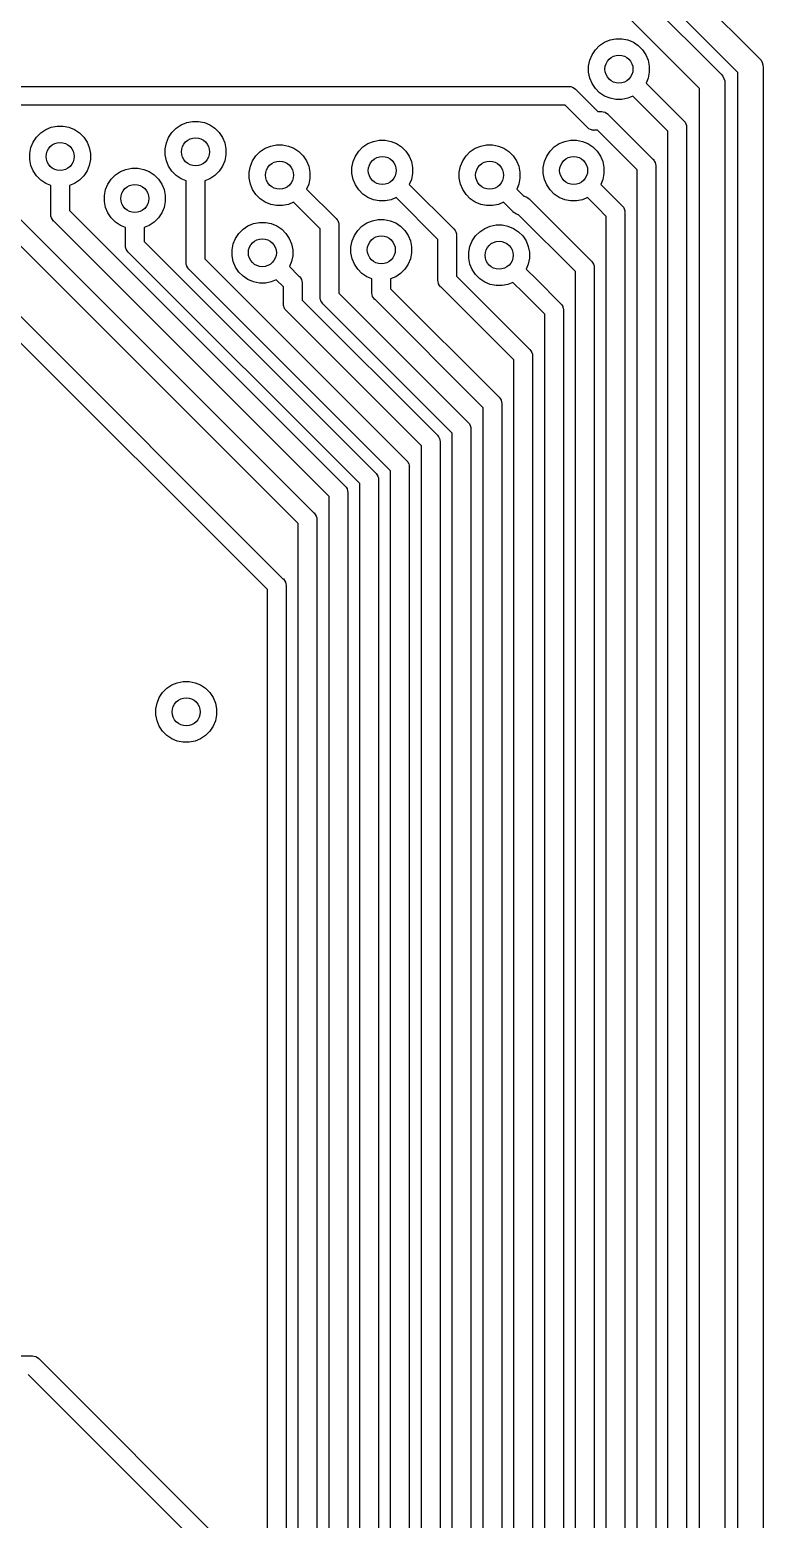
# Model space of a CAD drawing. Extents: x 1 to 84, y 1 to 137.
# Drawn here: x 12.62 to 20.48, y 57.5 to 73.46 of the extents above; entities that cross this region are included whole.
import ezdxf

# ---------------------------------------------------------------- set-up
doc = ezdxf.new("R2010")
doc.units = 0
doc.layers.add('BLACK', color=7, linetype='CONTINUOUS')

msp = doc.modelspace()

# ---------------------------------------------------------------- linework, layer by layer
at = {"layer": 'BLACK', "linetype": 'CONTINUOUS'}
for p, q in [((19.4002, 74.1908), (20.4357, 73.1552)), ((20.2099, 72.9992), (19.2441, 73.965)), ((19.2303, 73.7808), (20.0257, 72.9854)), ((19.7999, 72.8293), (19.0743, 73.555)), ((18.6478, 73.1898), (18.6834, 73.243)), ((18.6834, 73.243), (18.7286, 73.2883)), ((18.7286, 73.2883), (18.7819, 73.3238)), ((18.7819, 73.3238), (18.841, 73.3483)), ((18.841, 73.3483), (18.9038, 73.3608)), ((18.9038, 73.3608), (18.9678, 73.3608)), ((18.9678, 73.3608), (19.0306, 73.3483)), ((19.0306, 73.3483), (19.0898, 73.3238)), ((19.0898, 73.3238), (19.143, 73.2883)), ((19.143, 73.2883), (19.1883, 73.243)), ((19.1883, 73.243), (19.2238, 73.1898)), ((18.6108, 73.0678), (18.6233, 73.1306)), ((18.6233, 73.1306), (18.6478, 73.1898)), ((19.2238, 73.1898), (19.2483, 73.1306)), ((19.2483, 73.1306), (19.2608, 73.0678)), ((20.4357, 73.1552), (20.4408, 73.151)), ((20.4408, 73.151), (20.4577, 73.1304)), ((20.4577, 73.1304), (20.4703, 73.107)), ((20.4703, 73.107), (20.478, 73.0815)), ((18.6108, 73.0038), (18.6108, 73.0678)), ((18.6233, 72.941), (18.6108, 73.0038)), ((18.6478, 72.8819), (18.6233, 72.941)), ((19.2483, 72.941), (19.226, 72.8871)), ((19.2608, 73.0038), (19.2483, 72.941)), ((19.2608, 73.0678), (19.2608, 73.0038)), ((20.0257, 72.9854), (20.0308, 72.9812)), ((20.0308, 72.9812), (20.0477, 72.9606)), ((20.0477, 72.9606), (20.0602, 72.9372)), ((20.0602, 72.9372), (20.068, 72.9117)), ((20.2099, 47.9192), (20.2099, 72.9992)), ((20.478, 73.0815), (20.4806, 73.0551)), ((20.4806, 73.0551), (20.4799, 73.0484)), ((20.4799, 73.0484), (20.4799, 47.9685)), ((8.54142, 72.85), (18.3953, 72.85)), ((18.3953, 72.85), (18.4002, 72.8505)), ((18.4002, 72.8505), (18.4051, 72.85)), ((18.4051, 72.85), (18.4051, 72.85)), ((18.4051, 72.85), (18.4198, 72.8486)), ((18.4198, 72.8486), (18.4387, 72.8428)), ((18.4387, 72.8428), (18.456, 72.8335)), ((18.456, 72.8335), (18.4713, 72.8211)), ((18.4713, 72.8211), (18.4744, 72.8172)), ((18.4744, 72.8172), (18.7108, 72.5808)), ((18.6834, 72.8286), (18.6478, 72.8819)), ((18.7286, 72.7834), (18.6834, 72.8286)), ((18.7819, 72.7478), (18.7286, 72.7834)), ((19.226, 72.8871), (19.335, 72.7781)), ((19.335, 72.7781), (19.335, 72.778)), ((19.335, 72.778), (19.6271, 72.4859)), ((19.7999, 47.7494), (19.7999, 72.8293)), ((20.068, 72.9117), (20.0699, 72.8919)), ((20.0699, 72.8919), (20.0699, 72.8919)), ((20.0699, 72.8919), (20.0706, 72.8852)), ((20.0706, 72.8852), (20.0699, 72.8786)), ((20.0699, 72.8786), (20.0699, 47.7987)), ((18.3588, 72.65), (8.50489, 72.65)), ((18.5952, 72.4136), (18.3588, 72.65)), ((18.841, 72.7233), (18.7819, 72.7478)), ((18.9038, 72.7108), (18.841, 72.7233)), ((18.9678, 72.7108), (18.9038, 72.7108)), ((19.0306, 72.7233), (18.9678, 72.7108)), ((19.0846, 72.7456), (19.0306, 72.7233)), ((19.1936, 72.6366), (19.0846, 72.7456)), ((19.4599, 72.3703), (19.1936, 72.6366)), ((19.1936, 72.6366), (19.1936, 72.6366)), ((14.2461, 72.438), (14.3052, 72.4625)), ((14.3052, 72.4625), (14.368, 72.475)), ((14.368, 72.475), (14.432, 72.475)), ((14.432, 72.475), (14.4948, 72.4625)), ((14.4948, 72.4625), (14.5539, 72.438)), ((18.7108, 72.5808), (18.7429, 72.5808)), ((18.7429, 72.5808), (18.7478, 72.5813)), ((18.7478, 72.5813), (18.7527, 72.5808)), ((18.7527, 72.5808), (18.7527, 72.5808)), ((18.7527, 72.5808), (18.7674, 72.5794)), ((18.7674, 72.5794), (18.7862, 72.5736)), ((18.7862, 72.5736), (18.8036, 72.5644)), ((18.8036, 72.5644), (18.8188, 72.5519)), ((18.8188, 72.5519), (18.822, 72.548)), ((18.822, 72.548), (19.2971, 72.0729)), ((19.6271, 72.4859), (19.631, 72.4828)), ((19.631, 72.4828), (19.6435, 72.4675)), ((19.6435, 72.4675), (19.6527, 72.4502)), ((19.6527, 72.4502), (19.6527, 72.4502)), ((19.6527, 72.4502), (19.6585, 72.4313)), ((12.662, 72.2539), (12.6976, 72.3072)), ((12.6976, 72.3072), (12.7428, 72.3524)), ((12.7428, 72.3524), (12.7961, 72.388)), ((12.7961, 72.388), (12.8552, 72.4125)), ((12.8552, 72.4125), (12.918, 72.425)), ((12.918, 72.425), (12.982, 72.425)), ((12.982, 72.425), (13.0448, 72.4125)), ((13.0448, 72.4125), (13.1039, 72.388)), ((13.1039, 72.388), (13.1572, 72.3524)), ((13.1572, 72.3524), (13.2024, 72.3072)), ((13.2024, 72.3072), (13.238, 72.2539)), ((14.0875, 72.2448), (14.112, 72.3039)), ((14.112, 72.3039), (14.1476, 72.3572)), ((14.1476, 72.3572), (14.1928, 72.4024)), ((14.1928, 72.4024), (14.2461, 72.438)), ((14.5539, 72.438), (14.6072, 72.4024)), ((14.6072, 72.4024), (14.6524, 72.3572)), ((14.6524, 72.3572), (14.688, 72.3039)), ((14.688, 72.3039), (14.7125, 72.2448)), ((18.5984, 72.4098), (18.5952, 72.4136)), ((18.6136, 72.3973), (18.5984, 72.4098)), ((18.631, 72.388), (18.6136, 72.3973)), ((18.643, 72.3843), (18.631, 72.388)), ((18.6498, 72.3823), (18.643, 72.3843)), ((18.6518, 72.3821), (18.6498, 72.3823)), ((18.6645, 72.3808), (18.6518, 72.3821)), ((18.6694, 72.3803), (18.6645, 72.3808)), ((18.6645, 72.3808), (18.6645, 72.3808)), ((18.6743, 72.3808), (18.6694, 72.3803)), ((18.7064, 72.3808), (18.6743, 72.3808)), ((19.1299, 71.9573), (18.7064, 72.3808)), ((19.4599, 47.5923), (19.4599, 72.3703)), ((19.6585, 72.4313), (19.6599, 72.4166)), ((19.6599, 72.4166), (19.6599, 72.4166)), ((19.6599, 72.4166), (19.6604, 72.4117)), ((19.6604, 72.4117), (19.6599, 72.4068)), ((19.6599, 72.4068), (19.6599, 47.6289)), ((12.625, 72.132), (12.6375, 72.1948)), ((12.625, 72.068), (12.625, 72.132)), ((12.6375, 72.1948), (12.662, 72.2539)), ((13.238, 72.2539), (13.2625, 72.1948)), ((13.2625, 72.1948), (13.275, 72.132)), ((13.275, 72.132), (13.275, 72.068)), ((14.075, 72.182), (14.0875, 72.2448)), ((14.075, 72.118), (14.075, 72.182)), ((14.7125, 72.2448), (14.725, 72.182)), ((14.725, 72.182), (14.725, 72.118)), ((15.0476, 72.1072), (15.0928, 72.1524)), ((15.0928, 72.1524), (15.1461, 72.188)), ((15.1461, 72.188), (15.2052, 72.2125)), ((15.2052, 72.2125), (15.268, 72.225)), ((15.268, 72.225), (15.332, 72.225)), ((15.332, 72.225), (15.3948, 72.2125)), ((15.3948, 72.2125), (15.4539, 72.188)), ((15.4539, 72.188), (15.5072, 72.1524)), ((15.5072, 72.1524), (15.5524, 72.1072)), ((16.112, 72.1039), (16.1476, 72.1572)), ((16.1476, 72.1572), (16.1928, 72.2024)), ((16.1928, 72.2024), (16.2461, 72.238)), ((16.2461, 72.238), (16.3052, 72.2625)), ((16.3052, 72.2625), (16.368, 72.275)), ((16.368, 72.275), (16.432, 72.275)), ((16.432, 72.275), (16.4948, 72.2625)), ((16.4948, 72.2625), (16.5539, 72.238)), ((16.5539, 72.238), (16.6072, 72.2024)), ((16.6072, 72.2024), (16.6524, 72.1572)), ((16.6524, 72.1572), (16.688, 72.1039)), ((17.2976, 72.1072), (17.3428, 72.1524)), ((17.3428, 72.1524), (17.3961, 72.188)), ((17.3961, 72.188), (17.4552, 72.2125)), ((17.4552, 72.2125), (17.518, 72.225)), ((17.518, 72.225), (17.582, 72.225)), ((17.582, 72.225), (17.6448, 72.2125)), ((17.6448, 72.2125), (17.7039, 72.188)), ((17.7039, 72.188), (17.7572, 72.1524)), ((17.7572, 72.1524), (17.8024, 72.1072)), ((18.162, 72.1039), (18.1976, 72.1572)), ((18.1976, 72.1572), (18.2428, 72.2024)), ((18.2428, 72.2024), (18.2961, 72.238)), ((18.2961, 72.238), (18.3552, 72.2625)), ((18.3552, 72.2625), (18.418, 72.275)), ((18.418, 72.275), (18.482, 72.275)), ((18.482, 72.275), (18.5448, 72.2625)), ((18.5448, 72.2625), (18.6039, 72.238)), ((18.6039, 72.238), (18.6572, 72.2024)), ((18.6572, 72.2024), (18.7024, 72.1572)), ((18.7024, 72.1572), (18.738, 72.1039)), ((12.6375, 72.0052), (12.625, 72.068)), ((12.662, 71.9461), (12.6375, 72.0052)), ((13.2625, 72.0052), (13.238, 71.9461)), ((13.275, 72.068), (13.2625, 72.0052)), ((13.6552, 71.9625), (13.718, 71.975)), ((13.718, 71.975), (13.782, 71.975)), ((13.782, 71.975), (13.8448, 71.9625)), ((14.0875, 72.0552), (14.075, 72.118)), ((14.112, 71.9961), (14.0875, 72.0552)), ((14.1476, 71.9428), (14.112, 71.9961)), ((14.688, 71.9961), (14.6524, 71.9428)), ((14.7125, 72.0552), (14.688, 71.9961)), ((14.725, 72.118), (14.7125, 72.0552)), ((14.975, 71.932), (14.9875, 71.9948)), ((14.9875, 71.9948), (15.012, 72.0539)), ((15.012, 72.0539), (15.0476, 72.1072)), ((15.5524, 72.1072), (15.588, 72.0539)), ((15.588, 72.0539), (15.6125, 71.9948)), ((15.6125, 71.9948), (15.625, 71.932)), ((16.075, 71.982), (16.0875, 72.0448)), ((16.075, 71.918), (16.075, 71.982)), ((16.0875, 72.0448), (16.112, 72.1039)), ((16.688, 72.1039), (16.7125, 72.0448)), ((16.7125, 72.0448), (16.725, 71.982)), ((16.725, 71.982), (16.725, 71.918)), ((17.225, 71.932), (17.2375, 71.9948)), ((17.2375, 71.9948), (17.262, 72.0539)), ((17.262, 72.0539), (17.2976, 72.1072)), ((17.8024, 72.1072), (17.838, 72.0539)), ((17.838, 72.0539), (17.8625, 71.9948)), ((17.8625, 71.9948), (17.875, 71.932)), ((18.125, 71.982), (18.1375, 72.0448)), ((18.125, 71.918), (18.125, 71.982)), ((18.1375, 72.0448), (18.162, 72.1039)), ((18.738, 72.1039), (18.7625, 72.0448)), ((18.7625, 72.0448), (18.775, 71.982)), ((18.775, 71.982), (18.775, 71.918)), ((19.2971, 72.0729), (19.3009, 72.0698)), ((19.3009, 72.0698), (19.3134, 72.0545)), ((19.3134, 72.0545), (19.3172, 72.0476)), ((19.3172, 72.0476), (19.3227, 72.0372)), ((19.3227, 72.0372), (19.3284, 72.0183)), ((19.3284, 72.0183), (19.3284, 72.0183)), ((19.3284, 72.0183), (19.3299, 72.0036)), ((19.3299, 72.0036), (19.3299, 72.0036)), ((19.3299, 72.0036), (19.3304, 71.9987)), ((19.3304, 71.9987), (19.3299, 71.9938)), ((19.3299, 71.9938), (19.3299, 47.4922)), ((12.6976, 71.8928), (12.662, 71.9461)), ((12.7428, 71.8476), (12.6976, 71.8928)), ((12.7961, 71.812), (12.7428, 71.8476)), ((12.85, 71.7896), (12.7961, 71.812)), ((13.1039, 71.812), (13.05, 71.7896)), ((13.1572, 71.8476), (13.1039, 71.812)), ((13.2024, 71.8928), (13.1572, 71.8476)), ((13.238, 71.9461), (13.2024, 71.8928)), ((13.462, 71.8039), (13.4976, 71.8572)), ((13.4976, 71.8572), (13.5428, 71.9024)), ((13.5428, 71.9024), (13.5961, 71.938)), ((13.5961, 71.938), (13.6552, 71.9625)), ((13.8448, 71.9625), (13.9039, 71.938)), ((13.9039, 71.938), (13.9572, 71.9024)), ((13.9572, 71.9024), (14.0024, 71.8572)), ((14.0024, 71.8572), (14.038, 71.8039)), ((14.1928, 71.8976), (14.1476, 71.9428)), ((14.2461, 71.862), (14.1928, 71.8976)), ((14.3, 71.8396), (14.2461, 71.862)), ((14.3, 70.9683), (14.3, 71.8396)), ((14.5539, 71.862), (14.5, 71.8396)), ((14.5, 71.8396), (14.5, 71.0048)), ((14.6072, 71.8976), (14.5539, 71.862)), ((14.6524, 71.9428), (14.6072, 71.8976)), ((14.975, 71.868), (14.975, 71.932)), ((14.9875, 71.8052), (14.975, 71.868)), ((15.625, 71.868), (15.6125, 71.8052)), ((15.625, 71.932), (15.625, 71.868)), ((16.0875, 71.8552), (16.075, 71.918)), ((16.112, 71.7961), (16.0875, 71.8552)), ((16.7125, 71.8552), (16.6902, 71.8013)), ((16.725, 71.918), (16.7125, 71.8552)), ((17.225, 71.868), (17.225, 71.932)), ((17.2375, 71.8052), (17.225, 71.868)), ((17.875, 71.868), (17.8625, 71.8052)), ((17.875, 71.932), (17.875, 71.868)), ((18.1375, 71.8552), (18.125, 71.918)), ((18.162, 71.7961), (18.1375, 71.8552)), ((18.7625, 71.8552), (18.7402, 71.8013)), ((18.775, 71.918), (18.7625, 71.8552)), ((19.1299, 47.4557), (19.1299, 71.9573)), ((12.85, 71.4849), (12.85, 71.7896)), ((13.05, 71.7896), (13.05, 71.5214)), ((13.425, 71.682), (13.4375, 71.7448)), ((13.425, 71.618), (13.425, 71.682)), ((13.4375, 71.7448), (13.462, 71.8039)), ((14.038, 71.8039), (14.0625, 71.7448)), ((14.0625, 71.7448), (14.075, 71.682)), ((14.075, 71.682), (14.075, 71.618)), ((15.012, 71.7461), (14.9875, 71.8052)), ((15.0476, 71.6928), (15.012, 71.7461)), ((15.0928, 71.6476), (15.0476, 71.6928)), ((15.1461, 71.612), (15.0928, 71.6476)), ((15.6125, 71.8052), (15.5902, 71.7513)), ((15.5902, 71.7513), (15.9022, 71.4392)), ((16.1476, 71.7428), (16.112, 71.7961)), ((16.1928, 71.6976), (16.1476, 71.7428)), ((16.2461, 71.662), (16.1928, 71.6976)), ((16.3052, 71.6375), (16.2461, 71.662)), ((16.5487, 71.6598), (16.4948, 71.6375)), ((16.9968, 71.2117), (16.5487, 71.6598)), ((16.6902, 71.8013), (17.1641, 71.3273)), ((17.262, 71.7461), (17.2375, 71.8052)), ((17.2976, 71.6928), (17.262, 71.7461)), ((17.3428, 71.6476), (17.2976, 71.6928)), ((17.3961, 71.612), (17.3428, 71.6476)), ((17.8625, 71.8052), (17.8402, 71.7513)), ((17.8402, 71.7513), (17.9173, 71.6741)), ((17.9173, 71.6741), (17.9232, 71.6736)), ((17.9232, 71.6736), (17.942, 71.6678)), ((17.942, 71.6678), (17.9594, 71.6585)), ((17.9594, 71.6585), (17.9746, 71.6461)), ((18.1976, 71.7428), (18.162, 71.7961)), ((18.2428, 71.6976), (18.1976, 71.7428)), ((18.2961, 71.662), (18.2428, 71.6976)), ((18.3552, 71.6375), (18.2961, 71.662)), ((18.5987, 71.6598), (18.5448, 71.6375)), ((18.7078, 71.5508), (18.5987, 71.6598)), ((18.7402, 71.8013), (18.8492, 71.6922)), ((18.8492, 71.6922), (18.8492, 71.6922)), ((18.8492, 71.6922), (18.9671, 71.5743)), ((13.05, 71.5214), (15.997, 68.5743)), ((13.4375, 71.5552), (13.425, 71.618)), ((13.462, 71.4961), (13.4375, 71.5552)), ((13.4976, 71.4428), (13.462, 71.4961)), ((14.038, 71.4961), (14.0024, 71.4428)), ((14.0625, 71.5552), (14.038, 71.4961)), ((14.075, 71.618), (14.0625, 71.5552)), ((15.2052, 71.5875), (15.1461, 71.612)), ((15.268, 71.575), (15.2052, 71.5875)), ((15.332, 71.575), (15.268, 71.575)), ((15.3948, 71.5875), (15.332, 71.575)), ((15.4487, 71.6098), (15.3948, 71.5875)), ((15.735, 71.3236), (15.4487, 71.6098)), ((16.368, 71.625), (16.3052, 71.6375)), ((16.432, 71.625), (16.368, 71.625)), ((16.4948, 71.6375), (16.432, 71.625)), ((17.4552, 71.5875), (17.3961, 71.612)), ((17.518, 71.575), (17.4552, 71.5875)), ((17.582, 71.575), (17.518, 71.575)), ((17.6448, 71.5875), (17.582, 71.575)), ((17.6987, 71.6098), (17.6448, 71.5875)), ((17.8008, 71.5078), (17.6987, 71.6098)), ((17.8039, 71.5039), (17.8008, 71.5078)), ((17.8192, 71.4915), (17.8039, 71.5039)), ((17.8365, 71.4822), (17.8192, 71.4915)), ((17.9746, 71.6461), (17.9778, 71.6422)), ((17.9778, 71.6422), (18.6371, 70.9829)), ((18.418, 71.625), (18.3552, 71.6375)), ((18.482, 71.625), (18.418, 71.625)), ((18.5448, 71.6375), (18.482, 71.625)), ((18.7999, 71.4587), (18.7078, 71.5508)), ((18.7078, 71.5508), (18.7078, 71.5508)), ((18.9671, 71.5743), (18.9709, 71.5712)), ((18.9709, 71.5712), (18.9834, 71.5559)), ((18.9834, 71.5559), (18.9927, 71.5386)), ((18.9927, 71.5386), (18.9984, 71.5197)), ((18.9984, 71.5197), (18.9999, 71.505)), ((18.9999, 71.505), (18.9999, 71.505)), ((18.9999, 71.505), (19.0004, 71.5001)), ((19.0004, 71.5001), (18.9999, 71.4952)), ((18.9999, 71.4952), (18.9999, 47.3555)), ((12.4838, 71.4672), (15.667, 68.284)), ((12.8495, 71.48), (12.85, 71.4849)), ((12.8514, 71.4603), (12.8495, 71.48)), ((12.8563, 71.4443), (12.8514, 71.4603)), ((12.8572, 71.4415), (12.8563, 71.4443)), ((12.8665, 71.4241), (12.8572, 71.4415)), ((12.8789, 71.4089), (12.8665, 71.4241)), ((12.8828, 71.4058), (12.8789, 71.4089)), ((15.8298, 68.4587), (12.8828, 71.4058)), ((13.5428, 71.3976), (13.4976, 71.4428)), ((13.5961, 71.362), (13.5428, 71.3976)), ((13.65, 71.3396), (13.5961, 71.362)), ((13.65, 71.1516), (13.65, 71.3396)), ((13.9039, 71.362), (13.85, 71.3396)), ((13.85, 71.3396), (13.85, 71.1881)), ((13.9572, 71.3976), (13.9039, 71.362)), ((14.0024, 71.4428), (13.9572, 71.3976)), ((14.9088, 71.3212), (14.962, 71.3568)), ((14.962, 71.3568), (15.0212, 71.3813)), ((15.0212, 71.3813), (15.084, 71.3938)), ((15.084, 71.3938), (15.148, 71.3938)), ((15.148, 71.3938), (15.2108, 71.3813)), ((15.2108, 71.3813), (15.2699, 71.3568)), ((15.2699, 71.3568), (15.3232, 71.3212)), ((15.9022, 71.4392), (15.906, 71.4361)), ((15.906, 71.4361), (15.9185, 71.4208)), ((15.9185, 71.4208), (15.9229, 71.4128)), ((15.9229, 71.4128), (15.9278, 71.4035)), ((15.9278, 71.4035), (15.9308, 71.3938)), ((15.9308, 71.3938), (15.9335, 71.3846)), ((15.9335, 71.3846), (15.935, 71.3699)), ((15.935, 71.3699), (15.935, 71.3699)), ((15.935, 71.3699), (15.9355, 71.365)), ((15.9355, 71.365), (15.935, 71.3601)), ((15.935, 71.3601), (15.935, 70.635)), ((16.1375, 71.3072), (16.1828, 71.3524)), ((16.1828, 71.3524), (16.236, 71.388)), ((16.236, 71.388), (16.2952, 71.4125)), ((16.2952, 71.4125), (16.358, 71.425)), ((16.358, 71.425), (16.422, 71.425)), ((16.422, 71.425), (16.4848, 71.4125)), ((16.4848, 71.4125), (16.5439, 71.388)), ((16.5439, 71.388), (16.5972, 71.3524)), ((16.5972, 71.3524), (16.6424, 71.3072)), ((17.4447, 71.2943), (17.4979, 71.3299)), ((17.4979, 71.3299), (17.5571, 71.3544)), ((17.5571, 71.3544), (17.6198, 71.3668)), ((17.6198, 71.3668), (17.6839, 71.3668)), ((17.6839, 71.3668), (17.7467, 71.3544)), ((17.7467, 71.3544), (17.8058, 71.3299)), ((17.8058, 71.3299), (17.859, 71.2943)), ((17.8497, 71.4782), (17.8365, 71.4822)), ((17.8554, 71.4764), (17.8497, 71.4782)), ((17.8572, 71.4763), (17.8554, 71.4764)), ((17.8613, 71.4759), (17.8572, 71.4763)), ((18.4699, 70.8673), (17.8613, 71.4759)), ((18.7999, 47.319), (18.7999, 71.4587)), ((15.4998, 68.1684), (12.3682, 71.3)), ((13.85, 71.1881), (16.327, 68.711)), ((14.8035, 71.1636), (14.828, 71.2227)), ((14.828, 71.2227), (14.8635, 71.276)), ((14.8635, 71.276), (14.9088, 71.3212)), ((15.3232, 71.3212), (15.3684, 71.276)), ((15.3684, 71.276), (15.404, 71.2227)), ((15.404, 71.2227), (15.4285, 71.1636)), ((15.735, 70.5985), (15.735, 71.3236)), ((16.065, 71.132), (16.0775, 71.1948)), ((16.0775, 71.1948), (16.102, 71.2539)), ((16.102, 71.2539), (16.1375, 71.3072)), ((16.6424, 71.3072), (16.678, 71.2539)), ((16.678, 71.2539), (16.7025, 71.1948)), ((16.7025, 71.1948), (16.715, 71.132)), ((16.9969, 70.7803), (16.9968, 71.2117)), ((17.1641, 71.3273), (17.1679, 71.3242)), ((17.1679, 71.3242), (17.1804, 71.309)), ((17.1804, 71.309), (17.1814, 71.3072)), ((17.1814, 71.3072), (17.1897, 71.2916)), ((17.1897, 71.2916), (17.1922, 71.2832)), ((17.1922, 71.2832), (17.1954, 71.2728)), ((17.1954, 71.2728), (17.1968, 71.2581)), ((17.1968, 71.2581), (17.1968, 71.258)), ((17.1968, 71.258), (17.1973, 71.2531)), ((17.1973, 71.2531), (17.1968, 71.2483)), ((17.1968, 71.2483), (17.1968, 70.8169)), ((17.3393, 71.1366), (17.3638, 71.1958)), ((17.3638, 71.1958), (17.3994, 71.249)), ((17.3994, 71.249), (17.4447, 71.2943)), ((17.859, 71.2943), (17.9043, 71.249)), ((17.9043, 71.249), (17.9399, 71.1958)), ((17.9399, 71.1958), (17.9644, 71.1366)), ((13.6495, 71.1467), (13.65, 71.1516)), ((13.65, 71.1418), (13.6495, 71.1467)), ((13.6514, 71.1271), (13.65, 71.1418)), ((13.65, 71.1418), (13.65, 71.1418)), ((13.6572, 71.1082), (13.6514, 71.1271)), ((13.6665, 71.0908), (13.6572, 71.1082)), ((13.6789, 71.0756), (13.6665, 71.0908)), ((13.6828, 71.0725), (13.6789, 71.0756)), ((16.1598, 68.5954), (13.6828, 71.0725)), ((14.791, 71.1008), (14.8035, 71.1636)), ((14.791, 71.0368), (14.791, 71.1008)), ((14.8035, 70.974), (14.791, 71.0368)), ((15.4285, 71.1636), (15.441, 71.1008)), ((15.441, 71.0368), (15.4285, 70.974)), ((15.441, 71.1008), (15.441, 71.0368)), ((16.065, 71.068), (16.065, 71.132)), ((16.0775, 71.0052), (16.065, 71.068)), ((16.715, 71.068), (16.7025, 71.0052)), ((16.715, 71.132), (16.715, 71.068)), ((17.3269, 71.0738), (17.3393, 71.1366)), ((17.3269, 71.0098), (17.3269, 71.0738)), ((17.3393, 70.947), (17.3269, 71.0098)), ((17.9644, 71.1366), (17.9769, 71.0738)), ((17.9769, 71.0098), (17.9644, 70.947)), ((17.9769, 71.0738), (17.9769, 71.0098)), ((14.2995, 70.9634), (14.3, 70.9683)), ((14.3014, 70.9438), (14.2995, 70.9634)), ((14.3061, 70.9283), (14.3014, 70.9438)), ((14.3072, 70.9249), (14.3061, 70.9283)), ((14.3165, 70.9075), (14.3072, 70.9249)), ((14.3289, 70.8923), (14.3165, 70.9075)), ((14.3328, 70.8892), (14.3289, 70.8923)), ((16.4898, 68.7321), (14.3328, 70.8892)), ((14.5, 71.0048), (16.657, 68.8477)), ((14.828, 70.9148), (14.8035, 70.974)), ((14.8635, 70.8616), (14.828, 70.9148)), ((14.9088, 70.8163), (14.8635, 70.8616)), ((15.4285, 70.974), (15.4062, 70.92)), ((15.4062, 70.92), (15.5082, 70.818)), ((16.102, 70.946), (16.0775, 71.0052)), ((16.1375, 70.8928), (16.102, 70.946)), ((16.1828, 70.8475), (16.1375, 70.8928)), ((16.6424, 70.8928), (16.5972, 70.8475)), ((16.678, 70.946), (16.6424, 70.8928)), ((16.7025, 71.0052), (16.678, 70.946)), ((17.3638, 70.8879), (17.3393, 70.947)), ((17.3994, 70.8347), (17.3638, 70.8879)), ((17.9644, 70.947), (17.942, 70.8931)), ((17.942, 70.8931), (18.051, 70.7841)), ((18.4699, 47.1823), (18.4699, 70.8673)), ((18.6371, 70.9829), (18.6409, 70.9798)), ((18.6409, 70.9798), (18.6534, 70.9646)), ((18.6534, 70.9646), (18.6627, 70.9472)), ((18.6627, 70.9472), (18.6684, 70.9283)), ((18.6684, 70.9283), (18.6699, 70.9136)), ((18.6699, 70.9136), (18.6699, 70.9136)), ((18.6699, 70.9136), (18.6704, 70.9087)), ((18.6704, 70.9087), (18.6699, 70.9038)), ((18.6699, 70.9038), (18.6699, 47.2188)), ((14.962, 70.7808), (14.9088, 70.8163)), ((15.0212, 70.7563), (14.962, 70.7808)), ((15.084, 70.7438), (15.0212, 70.7563)), ((15.148, 70.7438), (15.084, 70.7438)), ((15.2108, 70.7563), (15.148, 70.7438)), ((15.2647, 70.7786), (15.2108, 70.7563)), ((15.341, 70.7024), (15.2647, 70.7786)), ((15.341, 70.5258), (15.341, 70.7024)), ((15.5082, 70.818), (15.512, 70.8148)), ((15.512, 70.8148), (15.5245, 70.7996)), ((15.5245, 70.7996), (15.5338, 70.7822)), ((15.5338, 70.7822), (15.5395, 70.7634)), ((15.5395, 70.7634), (15.541, 70.7487)), ((15.541, 70.7487), (15.541, 70.7487)), ((15.541, 70.7487), (15.5415, 70.7438)), ((15.5415, 70.7438), (15.541, 70.7389)), ((15.541, 70.7389), (15.541, 70.5623)), ((16.236, 70.812), (16.1828, 70.8475)), ((16.29, 70.7896), (16.236, 70.812)), ((16.29, 70.6453), (16.29, 70.7896)), ((16.5439, 70.812), (16.49, 70.7896)), ((16.49, 70.7896), (16.49, 70.6818)), ((16.5972, 70.8475), (16.5439, 70.812)), ((16.9964, 70.7754), (16.9969, 70.7803)), ((16.9983, 70.7558), (16.9964, 70.7754)), ((17.002, 70.7438), (16.9983, 70.7558)), ((17.004, 70.737), (17.002, 70.7438)), ((17.0133, 70.7196), (17.004, 70.737)), ((17.0258, 70.7044), (17.0133, 70.7196)), ((17.0296, 70.7013), (17.0258, 70.7044)), ((17.8099, 69.921), (17.0296, 70.7013)), ((17.1968, 70.8169), (17.9771, 70.0366)), ((17.4447, 70.7894), (17.3994, 70.8347)), ((17.4979, 70.7538), (17.4447, 70.7894)), ((17.5571, 70.7293), (17.4979, 70.7538)), ((17.6198, 70.7168), (17.5571, 70.7293)), ((17.6839, 70.7168), (17.6198, 70.7168)), ((17.7467, 70.7293), (17.6839, 70.7168)), ((17.8006, 70.7517), (17.7467, 70.7293)), ((17.9096, 70.6427), (17.8006, 70.7517)), ((18.051, 70.7841), (18.051, 70.7841)), ((18.051, 70.7841), (18.3071, 70.528)), ((15.541, 70.5623), (16.9871, 69.1163)), ((15.7345, 70.5936), (15.735, 70.5985)), ((15.7364, 70.574), (15.7345, 70.5936)), ((15.7385, 70.5671), (15.7364, 70.574)), ((15.7422, 70.5552), (15.7385, 70.5671)), ((15.7514, 70.5378), (15.7422, 70.5552)), ((15.7639, 70.5226), (15.7514, 70.5378)), ((15.935, 70.635), (17.3171, 69.2529)), ((16.2895, 70.6404), (16.29, 70.6453)), ((16.29, 70.6355), (16.2895, 70.6404)), ((16.2914, 70.6208), (16.29, 70.6355)), ((16.29, 70.6355), (16.29, 70.6355)), ((16.2972, 70.6019), (16.2914, 70.6208)), ((16.3064, 70.5845), (16.2972, 70.6019)), ((16.3189, 70.5693), (16.3064, 70.5845)), ((16.3228, 70.5662), (16.3189, 70.5693)), ((17.4798, 69.4091), (16.3228, 70.5662)), ((16.49, 70.6818), (17.6471, 69.5247)), ((18.1399, 70.4124), (17.9096, 70.6427)), ((17.9096, 70.6427), (17.9096, 70.6427)), ((12.4858, 70.4282), (15.337, 67.5771)), ((15.3405, 70.5209), (15.341, 70.5258)), ((15.341, 70.516), (15.3405, 70.5209)), ((15.3419, 70.5072), (15.341, 70.516)), ((15.341, 70.516), (15.341, 70.516)), ((15.3424, 70.5013), (15.3419, 70.5072)), ((15.3442, 70.4956), (15.3424, 70.5013)), ((15.3481, 70.4825), (15.3442, 70.4956)), ((15.3574, 70.4651), (15.3481, 70.4825)), ((15.3699, 70.4499), (15.3574, 70.4651)), ((15.3737, 70.4467), (15.3699, 70.4499)), ((16.8198, 69.0007), (15.3737, 70.4467)), ((15.7677, 70.5194), (15.7639, 70.5226)), ((17.1498, 69.1373), (15.7677, 70.5194)), ((18.1399, 47.0456), (18.1399, 70.4124)), ((18.3071, 70.528), (18.3109, 70.5249)), ((18.3109, 70.5249), (18.3234, 70.5097)), ((18.3234, 70.5097), (18.3327, 70.4923)), ((18.3327, 70.4923), (18.3357, 70.4825)), ((18.3357, 70.4825), (18.3384, 70.4734)), ((18.3384, 70.4734), (18.3384, 70.4734)), ((18.3384, 70.4734), (18.3399, 70.4587)), ((18.3399, 70.4587), (18.3399, 70.4587)), ((18.3399, 70.4587), (18.3403, 70.4538)), ((18.3403, 70.4538), (18.3399, 70.4489)), ((18.3399, 70.4489), (18.3399, 47.0821)), ((15.1698, 67.4615), (12.3444, 70.2868)), ((17.8099, 46.9089), (17.8099, 69.921)), ((17.9771, 70.0366), (17.9809, 70.0335)), ((17.9809, 70.0335), (17.9934, 70.0183)), ((17.9934, 70.0183), (18.0027, 70.0009)), ((18.0027, 70.0009), (18.0084, 69.982)), ((18.0084, 69.982), (18.0099, 69.9673)), ((18.0099, 69.9673), (18.0099, 69.9673)), ((18.0099, 69.9673), (18.0103, 69.9624)), ((18.0103, 69.9624), (18.0099, 69.9575)), ((18.0099, 69.9575), (18.0099, 46.9454)), ((17.6471, 69.5247), (17.6509, 69.5216)), ((17.6509, 69.5216), (17.6634, 69.5063)), ((17.6634, 69.5063), (17.6727, 69.489)), ((17.6727, 69.489), (17.6784, 69.4701)), ((17.6784, 69.4701), (17.6798, 69.4554)), ((17.6798, 69.4554), (17.6798, 69.4554)), ((17.6798, 69.4554), (17.6803, 69.4505)), ((17.6803, 69.4505), (17.6798, 69.4456)), ((17.6798, 69.4456), (17.6798, 46.8087)), ((17.4798, 46.7722), (17.4798, 69.4091)), ((16.9871, 69.1163), (16.9909, 69.1131)), ((16.9909, 69.1131), (17.0034, 69.0979)), ((17.0034, 69.0979), (17.0061, 69.0928)), ((17.1498, 46.6355), (17.1498, 69.1373)), ((17.3171, 69.2529), (17.3209, 69.2498)), ((17.3209, 69.2498), (17.3334, 69.2346)), ((17.3334, 69.2346), (17.3427, 69.2172)), ((17.3427, 69.2172), (17.3457, 69.2072)), ((17.3457, 69.2072), (17.3484, 69.1984)), ((17.3484, 69.1984), (17.3484, 69.1984)), ((17.3484, 69.1984), (17.3498, 69.1837)), ((17.3498, 69.1837), (17.3498, 69.1837)), ((17.3498, 69.1837), (17.3503, 69.1788)), ((17.3503, 69.1788), (17.3498, 69.1739)), ((17.3498, 69.1739), (17.3498, 46.672)), ((16.8198, 46.4988), (16.8198, 69.0007)), ((17.0061, 69.0928), (17.0127, 69.0805)), ((17.0127, 69.0805), (17.0184, 69.0617)), ((17.0184, 69.0617), (17.0185, 69.0605)), ((17.0185, 69.0605), (17.0198, 69.047)), ((17.0198, 69.047), (17.0198, 69.047)), ((17.0198, 69.047), (17.0203, 69.0421)), ((17.0203, 69.0421), (17.0198, 69.0372)), ((17.0198, 69.0372), (17.0198, 46.5353)), ((16.657, 68.8477), (16.6609, 68.8446)), ((16.6609, 68.8446), (16.6734, 68.8294)), ((16.6734, 68.8294), (16.6826, 68.812)), ((16.6826, 68.812), (16.6841, 68.8072)), ((16.6841, 68.8072), (16.6884, 68.7932)), ((16.6884, 68.7932), (16.6884, 68.7932)), ((16.6884, 68.7932), (16.6898, 68.7785)), ((16.6898, 68.7785), (16.6898, 68.7785)), ((16.6898, 68.7785), (16.6903, 68.7736)), ((16.327, 68.711), (16.3308, 68.7079)), ((16.3308, 68.7079), (16.334, 68.7041)), ((16.334, 68.7041), (16.334, 68.7041)), ((16.334, 68.7041), (16.3433, 68.6927)), ((16.3433, 68.6927), (16.3526, 68.6753)), ((16.3526, 68.6753), (16.3583, 68.6565)), ((16.3583, 68.6565), (16.3603, 68.6369)), ((16.3603, 68.6369), (16.3598, 68.632)), ((16.3598, 68.632), (16.3598, 46.2619)), ((16.4898, 46.3621), (16.4898, 68.7321)), ((16.6903, 68.7736), (16.6898, 68.7687)), ((16.6898, 68.7687), (16.6898, 46.3986)), ((15.8298, 46.0887), (15.8298, 68.4587)), ((15.997, 68.5743), (16.0008, 68.5712)), ((16.0008, 68.5712), (16.004, 68.5674)), ((16.004, 68.5674), (16.004, 68.5674)), ((16.004, 68.5674), (16.0133, 68.556)), ((16.0133, 68.556), (16.0226, 68.5386)), ((16.0226, 68.5386), (16.0283, 68.5198)), ((16.0283, 68.5198), (16.0303, 68.5002)), ((16.0303, 68.5002), (16.0298, 68.4953)), ((16.0298, 68.4953), (16.0298, 46.1252)), ((16.1598, 46.2254), (16.1598, 68.5954)), ((15.4998, 45.952), (15.4998, 68.1684)), ((15.667, 68.284), (15.6708, 68.2809)), ((15.6708, 68.2809), (15.6833, 68.2657)), ((15.6833, 68.2657), (15.6926, 68.2483)), ((15.6926, 68.2483), (15.6983, 68.2294)), ((15.6983, 68.2294), (15.6998, 68.2147)), ((15.6998, 68.2147), (15.6998, 68.2147)), ((15.6998, 68.2147), (15.7003, 68.2098)), ((15.7003, 68.2098), (15.6998, 68.205)), ((15.6998, 68.205), (15.6998, 45.9885)), ((15.337, 67.5771), (15.3408, 67.574)), ((15.3408, 67.574), (15.3533, 67.5587)), ((15.3533, 67.5587), (15.3626, 67.5414)), ((15.3626, 67.5414), (15.3683, 67.5225)), ((15.3683, 67.5225), (15.3698, 67.5078)), ((15.3698, 67.5078), (15.3698, 67.5078)), ((15.3698, 67.5078), (15.3702, 67.5029)), ((15.3702, 67.5029), (15.3698, 67.498)), ((15.1698, 45.8153), (15.1698, 67.4615)), ((15.3698, 67.498), (15.3698, 45.8518)), ((14.0476, 66.3572), (14.0928, 66.4024)), ((14.0928, 66.4024), (14.1461, 66.438)), ((14.1461, 66.438), (14.2052, 66.4625)), ((14.2052, 66.4625), (14.268, 66.475)), ((14.268, 66.475), (14.332, 66.475)), ((14.332, 66.475), (14.3948, 66.4625)), ((14.3948, 66.4625), (14.4539, 66.438)), ((14.4539, 66.438), (14.5072, 66.4024)), ((14.5072, 66.4024), (14.5524, 66.3572)), ((13.975, 66.182), (13.9875, 66.2448)), ((13.9875, 66.2448), (14.012, 66.3039)), ((14.012, 66.3039), (14.0476, 66.3572)), ((14.5524, 66.3572), (14.588, 66.3039)), ((14.588, 66.3039), (14.6125, 66.2448)), ((14.6125, 66.2448), (14.625, 66.182)), ((13.975, 66.118), (13.975, 66.182)), ((13.9875, 66.0552), (13.975, 66.118)), ((14.625, 66.118), (14.6125, 66.0552)), ((14.625, 66.182), (14.625, 66.118)), ((14.012, 65.9961), (13.9875, 66.0552)), ((14.0476, 65.9428), (14.012, 65.9961)), ((14.0928, 65.8976), (14.0476, 65.9428)), ((14.5524, 65.9428), (14.5072, 65.8976)), ((14.588, 65.9961), (14.5524, 65.9428)), ((14.6125, 66.0552), (14.588, 65.9961)), ((14.1461, 65.862), (14.0928, 65.8976)), ((14.2052, 65.8375), (14.1461, 65.862)), ((14.268, 65.825), (14.2052, 65.8375)), ((14.332, 65.825), (14.268, 65.825)), ((14.3948, 65.8375), (14.332, 65.825)), ((14.4539, 65.862), (14.3948, 65.8375)), ((14.5072, 65.8976), (14.4539, 65.862)), ((3.85, 59.25), (12.6451, 59.25)), ((12.6451, 59.25), (12.65, 59.2505)), ((12.65, 59.2505), (12.6549, 59.25)), ((12.6549, 59.25), (12.6549, 59.25)), ((12.6549, 59.25), (12.6696, 59.2486)), ((12.6696, 59.2486), (12.6884, 59.2428)), ((12.6884, 59.2428), (12.7058, 59.2335)), ((12.7058, 59.2335), (12.721, 59.2211)), ((12.721, 59.2211), (12.7242, 59.2172)), ((12.7242, 59.2172), (15.007, 56.9344)), ((14.8398, 56.8188), (12.6086, 59.05))]:
    msp.add_line(p, q, dxfattribs=at)
at = {"layer": 'BLACK'}
for centre in [(18.9358, 73.0358), (14.4, 72.15), (12.95, 72.1), (15.3, 71.9), (16.4, 71.95), (17.55, 71.9), (18.45, 71.95), (13.75, 71.65), (15.116, 71.0688), (16.39, 71.1), (17.6519, 71.0418), (14.3, 66.15)]:
    msp.add_circle(centre, 0.15, dxfattribs=at)

doc.saveas('drawing.dxf')
